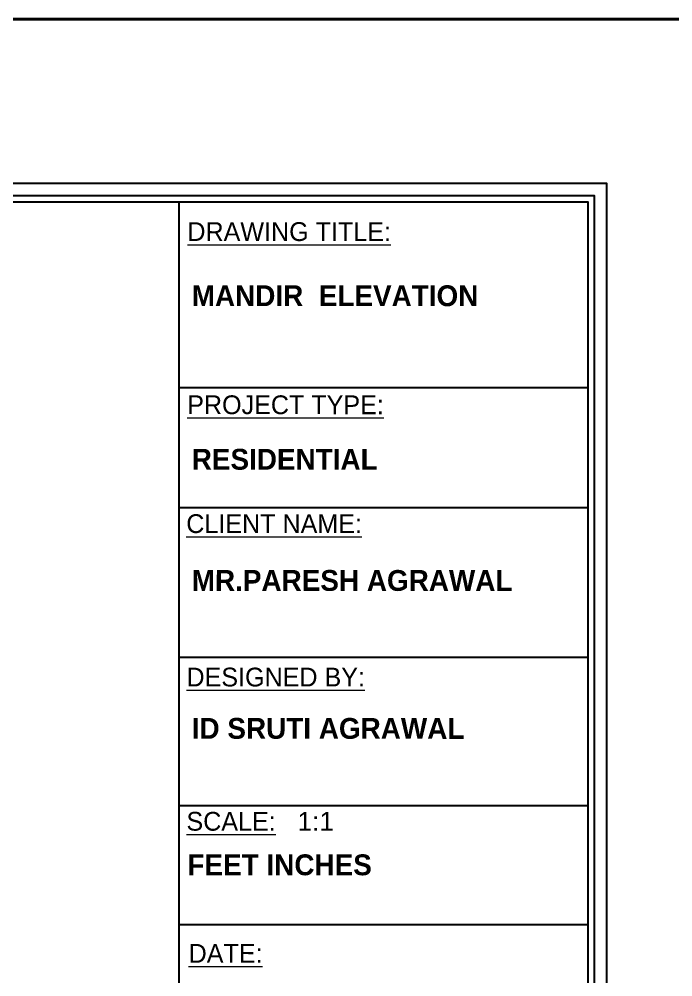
# Model space of a CAD drawing. Header units: inches. Extents: x 12792 to 19925, y -3298 to -817.
# Drawn here: x 13635.6 to 13785.4, y -1749.8 to -1530.4 of the extents above; entities that cross this region are included whole.
import ezdxf

# ---------------------------------------------------------------- set-up
doc = ezdxf.new("R2010")
doc.units = ezdxf.units.IN
doc.header["$MEASUREMENT"] = 0
doc.layers.add('FURNI', color=140, linetype='Continuous', lineweight=18)
doc.styles.add('HEMI', font='stylu.ttf')
doc.styles.add('regular', font='swissl.ttf')

msp = doc.modelspace()

# ---------------------------------------------------------------- linework, layer by layer
at = {"color": 3, "lineweight": 40}
msp.add_lwpolyline([(15829.24, -1530.39), (12791.71, -1530.39), (12791.71, -3298.37), (15829.24, -3298.37)], close=True, dxfattribs=at)
at = {"layer": 'FURNI', "color": 18, "lineweight": 25, "true_color": 0x000000}
for p, q in [((13672.22, -1572.24), (13672.22, -1907.98)), ((13672.19, -1614.82), (13765.9, -1614.82)), ((13672.19, -1642.28), (13765.9, -1642.28)), ((13672.19, -1676.61), (13765.9, -1676.61)), ((13672.19, -1710.55), (13765.9, -1710.55)), ((13672.19, -1737.83), (13765.9, -1737.83))]:
    msp.add_line(p, q, dxfattribs=at)
for points in [[(13288.36, -1912.28), (13288.36, -1567.94), (13770.24, -1567.94), (13770.24, -1912.28)], [(13291.23, -1909.41), (13291.23, -1570.8), (13767.37, -1570.8), (13767.37, -1909.41)], [(13292.66, -1907.98), (13292.66, -1572.24), (13765.93, -1572.24), (13765.93, -1907.98)]]:
    msp.add_lwpolyline(points, close=True, dxfattribs=at)

# ---------------------------------------------------------------- texts
at = {"lineweight": 15, "attachment_point": 1, "rotation": 359.9906}
for s, insert, char_height, width, style in [('{\\LDRAWING TITLE:}', (13674.17, -1576.91), 4.3012, 47.8913, 'HEMI'), ('{\\fStylus BT|b1|i0|c0|p34;MANDIR  ELEVATION}', (13675.17, -1591.36), 4.7791, 73.8827, 'HEMI'), ('{\\LPROJECT TYPE:}', (13674.13, -1616.59), 4.3012, 45.1804, 'HEMI'), ('{\\fStylus BT|b1|i0|c0|p34;RESIDENTIAL}', (13675.17, -1628.84), 4.7791, 73.8827, 'HEMI'), ('{\\LCLIENT NAME:}', (13673.92, -1643.83), 4.3012, 44.4411, 'HEMI'), ('{\\fStylus BT|b1|i0|c0|p34;MR.PARESH AGRAWAL}', (13675.17, -1656.6), 4.7791, 73.8827, 'HEMI'), ('{\\LDESIGNED BY:}', (13673.96, -1678.98), 4.3012, 45.4369, 'HEMI'), ('{\\fStylus BT|b1|i0|c0|p34;ID SRUTI AGRAWAL}', (13675.17, -1690.5), 4.7791, 63.387, 'HEMI'), ('{\\LSCALE:}', (13673.96, -1712.03), 4.301, 33.2695, 'HEMI'), ('1:1', (13699.41, -1712.03), 4.301, 17.1008, 'regular'), ('{\\fStylus BT|b1|i0|c0|p34;FEET INCHES}', (13674.19, -1721.76), 4.7791, 63.387, 'HEMI'), ('{\\LDATE:}', (13674.46, -1742.3), 4.301, 33.2695, 'HEMI')]:
    msp.add_mtext(s, dxfattribs=dict(at, insert=insert, char_height=char_height, width=width, style=style))

doc.saveas('drawing.dxf')
